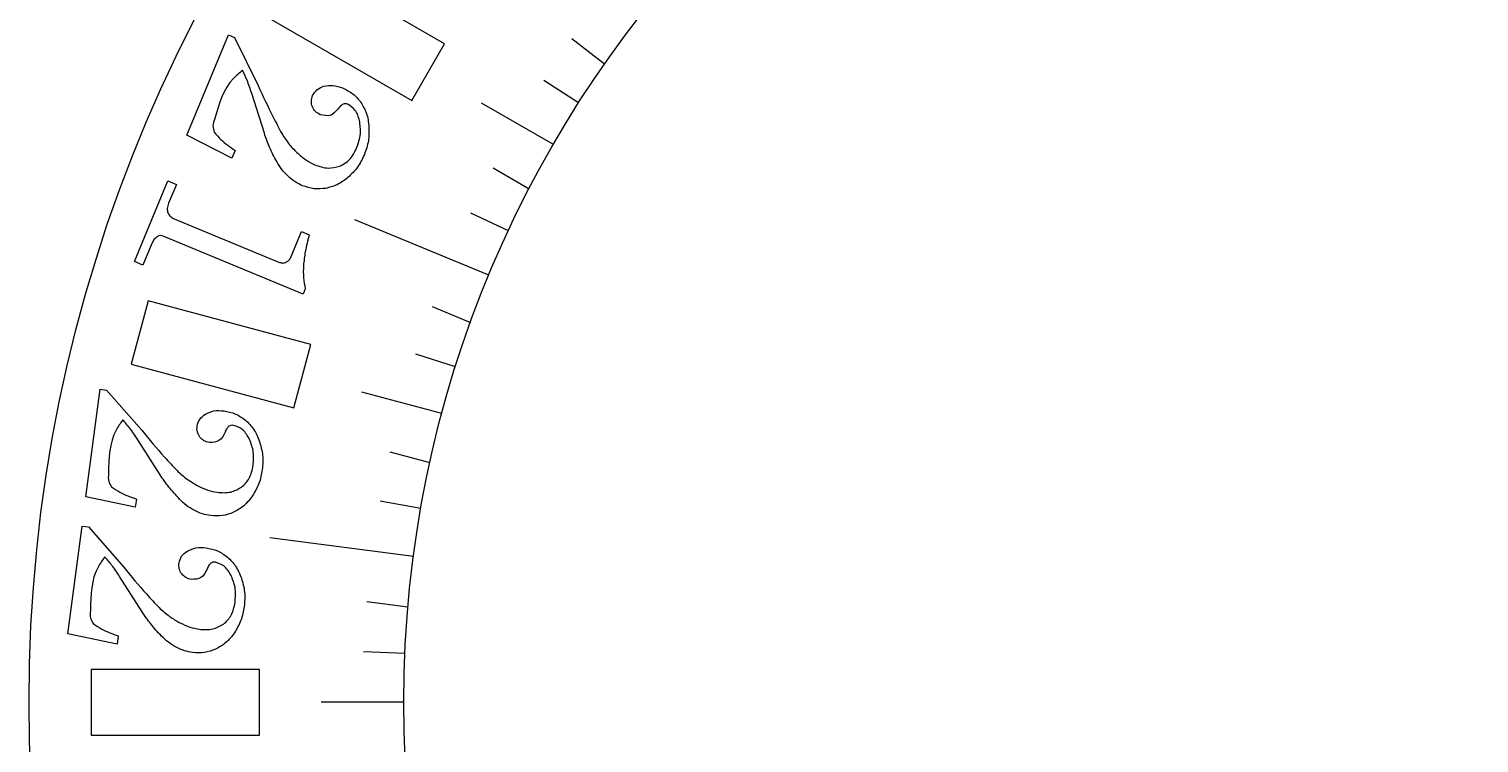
# Model space of a CAD drawing. Header units: millimetres. Extents: x -72 to 72, y -72 to 72.
# Drawn here: x -72 to -2, y -2 to 32.5 of the extents above; entities that cross this region are included whole.
import ezdxf

# ---------------------------------------------------------------- set-up
doc = ezdxf.new("R2010")
doc.units = ezdxf.units.MM
doc.layers.get('0').update_dxf_attribs({"linetype": 'CONTINUOUS'})

msp = doc.modelspace()

# ---------------------------------------------------------------- linework, layer by layer
for p, q in [((-64.396, 27.401), (-62.388, 32.249)), ((-62.388, 32.249), (-62.095, 32.128)), ((-62.095, 32.128), (-60.956, 29.811)), ((-45.803, 32.072), (-44.217, 30.854)), ((-45.472, 28.969), (-47.159, 30.043)), ((-60.653, 27.495), (-61.264, 29.42)), ((-46.692, 26.958), (-50.156, 28.958)), ((-62.222, 26.295), (-64.396, 27.401)), ((-62.067, 26.669), (-62.222, 26.295)), ((-49.598, 25.819), (-47.866, 24.819)), ((-66.926, 21.293), (-65.312, 25.19)), ((-65.312, 25.19), (-64.906, 25.022)), ((-64.906, 25.022), (-65.278, 24.123)), ((-65.019, 23.369), (-59.915, 21.255)), ((-49.811, 20.633), (-56.279, 23.311)), ((-48.864, 22.786), (-50.677, 23.631)), ((-58.779, 19.725), (-65.535, 22.524)), ((-59.357, 21.544), (-58.859, 22.746)), ((-58.859, 22.746), (-58.486, 22.591)), ((-66.085, 22.175), (-66.52, 21.124)), ((-66.52, 21.124), (-66.926, 21.293)), ((-58.675, 19.976), (-58.779, 19.725)), ((-52.543, 19.124), (-50.696, 18.359)), ((-51.42, 16.213), (-53.328, 16.814)), ((-69.277, 9.926), (-68.592, 15.128)), ((-68.592, 15.128), (-68.278, 15.087)), ((-68.278, 15.087), (-66.578, 13.143)), ((-52.078, 13.954), (-55.942, 14.99)), ((-65.686, 10.985), (-66.774, 12.686)), ((-54.59, 12.102), (-52.658, 11.585)), ((-66.891, 9.42), (-69.277, 9.926)), ((-66.838, 9.821), (-66.891, 9.42)), ((-53.096, 9.362), (-55.066, 9.71)), ((-70.148, 3.309), (-69.463, 8.511)), ((-69.463, 8.511), (-69.15, 8.47)), ((-69.15, 8.47), (-67.449, 6.526)), ((-53.454, 7.037), (-60.394, 7.951)), ((-66.557, 4.368), (-67.645, 6.069)), ((-55.703, 4.873), (-53.72, 4.612)), ((-67.762, 2.803), (-70.148, 3.309)), ((-67.709, 3.204), (-67.762, 2.803)), ((-53.864, 2.352), (-55.862, 2.439)), ((-53.916, 0), (-57.916, 0))]:
    msp.add_line(p, q)
for points in [[(-51.943, 31.822), (-58.984, 35.887), (-60.571, 33.138), (-53.53, 29.073)], [(-58.409, 17.294), (-66.262, 19.398), (-67.084, 16.332), (-59.231, 14.227)], [(-60.895, 1.588), (-69.025, 1.588), (-69.025, -1.588), (-60.895, -1.588)]]:
    msp.add_lwpolyline(points, close=True)
for radius in [72.025, 53.916]:
    msp.add_circle((0, 0), radius)
for points, knots in [([(-61.711, 30.53), (-61.865, 30.405), (-62.577, 29.832), (-62.84, 28.923), (-63.045, 28.212)], [0, 0, 0, 0, 0.0588581, 0.2713859, 0.2713859, 0.2713859, 0.2713859]), ([(-61.264, 29.42), (-61.334, 29.636), (-61.457, 30.017), (-61.634, 30.375), (-61.711, 30.53)], [0, 0, 0, 0, 0.0680958, 0.1198048, 0.1198048, 0.1198048, 0.1198048]), ([(-60.956, 29.811), (-60.72, 29.296), (-60.361, 28.51), (-59.954, 27.748), (-59.814, 27.486)], [0, 0, 0, 0, 0.1698767, 0.2591149, 0.2591149, 0.2591149, 0.2591149]), ([(-58.32, 29.315), (-58.26, 29.417), (-58.133, 29.633), (-57.898, 29.721), (-57.774, 29.768)], [0, 0, 0, 0, 0.03455083, 0.07284217, 0.07284217, 0.07284217, 0.07284217]), ([(-57.774, 29.768), (-57.63, 29.793), (-57.323, 29.847), (-57.029, 29.742), (-56.873, 29.686)], [0, 0, 0, 0, 0.04318291, 0.09191758, 0.09191758, 0.09191758, 0.09191758]), ([(-56.873, 29.686), (-56.698, 29.6), (-56.352, 29.43), (-56.108, 29.133), (-55.986, 28.986)], [0, 0, 0, 0, 0.0575716, 0.1141272, 0.1141272, 0.1141272, 0.1141272]), ([(-58.334, 28.769), (-58.359, 28.858), (-58.411, 29.041), (-58.351, 29.222), (-58.32, 29.315)], [0, 0, 0, 0, 0.02706008, 0.05575429, 0.05575429, 0.05575429, 0.05575429]), ([(-57.953, 28.395), (-58.037, 28.439), (-58.203, 28.524), (-58.291, 28.688), (-58.334, 28.769)], [0, 0, 0, 0, 0.02776965, 0.05452308, 0.05452308, 0.05452308, 0.05452308]), ([(-56.846, 28.907), (-56.884, 28.884), (-56.98, 28.825), (-57.047, 28.733), (-57.087, 28.678)], [0, 0, 0, 0, 0.01324609, 0.03358213, 0.03358213, 0.03358213, 0.03358213]), ([(-56.611, 28.893), (-56.653, 28.908), (-56.731, 28.936), (-56.81, 28.916), (-56.846, 28.907)], [0, 0, 0, 0, 0.01303054, 0.02400903, 0.02400903, 0.02400903, 0.02400903]), ([(-56.057, 28.118), (-56.111, 28.298), (-56.208, 28.623), (-56.487, 28.81), (-56.611, 28.893)], [0, 0, 0, 0, 0.05449299, 0.09796015, 0.09796015, 0.09796015, 0.09796015]), ([(-55.986, 28.986), (-55.886, 28.814), (-55.676, 28.453), (-55.626, 28.038), (-55.6, 27.82)], [0, 0, 0, 0, 0.0589312, 0.1239159, 0.1239159, 0.1239159, 0.1239159]), ([(-63.045, 28.212), (-63.091, 28.089), (-63.174, 27.869), (-63.104, 27.646), (-63.073, 27.547)], [0, 0, 0, 0, 0.03796887, 0.06825935, 0.06825935, 0.06825935, 0.06825935]), ([(-57.087, 28.678), (-57.209, 28.541), (-57.445, 28.278), (-57.787, 28.357), (-57.953, 28.395)], [0, 0, 0, 0, 0.05060925, 0.09781197, 0.09781197, 0.09781197, 0.09781197]), ([(-56.203, 26.77), (-56.119, 27.003), (-55.961, 27.442), (-56.027, 27.902), (-56.057, 28.118)], [0, 0, 0, 0, 0.072987, 0.1373837, 0.1373837, 0.1373837, 0.1373837]), ([(-63.073, 27.547), (-62.97, 27.427), (-62.676, 27.088), (-62.306, 26.833), (-62.067, 26.669)], [0, 0, 0, 0, 0.0474876, 0.1339977, 0.1339977, 0.1339977, 0.1339977]), ([(-60.059, 26.128), (-60.179, 26.356), (-60.41, 26.798), (-60.574, 27.268), (-60.653, 27.495)], [0, 0, 0, 0, 0.0773867, 0.1492624, 0.1492624, 0.1492624, 0.1492624]), ([(-59.814, 27.486), (-59.693, 27.3), (-59.465, 26.948), (-59.168, 26.653), (-59.027, 26.513)], [0, 0, 0, 0, 0.0661789, 0.1253825, 0.1253825, 0.1253825, 0.1253825]), ([(-55.6, 27.82), (-55.597, 27.59), (-55.59, 27.125), (-55.744, 26.687), (-55.822, 26.466)], [0, 0, 0, 0, 0.0686073, 0.1381907, 0.1381907, 0.1381907, 0.1381907]), ([(-57.009, 25.905), (-56.839, 26), (-56.479, 26.2), (-56.299, 26.573), (-56.203, 26.77)], [0, 0, 0, 0, 0.0568007, 0.1207745, 0.1207745, 0.1207745, 0.1207745]), ([(-59.509, 25.419), (-59.614, 25.524), (-59.827, 25.737), (-59.981, 25.996), (-60.059, 26.128)], [0, 0, 0, 0, 0.04442192, 0.0900314, 0.0900314, 0.0900314, 0.0900314]), ([(-59.027, 26.513), (-58.894, 26.399), (-58.643, 26.184), (-58.347, 26.039), (-58.209, 25.971)], [0, 0, 0, 0, 0.05252773, 0.09854347, 0.09854347, 0.09854347, 0.09854347]), ([(-58.209, 25.971), (-57.999, 25.897), (-57.604, 25.758), (-57.198, 25.858), (-57.009, 25.905)], [0, 0, 0, 0, 0.0651459, 0.1225383, 0.1225383, 0.1225383, 0.1225383]), ([(-55.822, 26.466), (-55.921, 26.258), (-56.118, 25.845), (-56.445, 25.525), (-56.607, 25.368)], [0, 0, 0, 0, 0.0687582, 0.1359702, 0.1359702, 0.1359702, 0.1359702]), ([(-58.81, 24.964), (-58.933, 25.023), (-59.187, 25.143), (-59.4, 25.325), (-59.509, 25.419)], [0, 0, 0, 0, 0.04089979, 0.08375489, 0.08375489, 0.08375489, 0.08375489]), ([(-56.607, 25.368), (-56.776, 25.235), (-57.102, 24.98), (-57.502, 24.88), (-57.694, 24.832)], [0, 0, 0, 0, 0.0637243, 0.1224407, 0.1224407, 0.1224407, 0.1224407]), ([(-57.694, 24.832), (-57.884, 24.814), (-58.265, 24.78), (-58.628, 24.902), (-58.81, 24.964)], [0, 0, 0, 0, 0.0566002, 0.1134363, 0.1134363, 0.1134363, 0.1134363]), ([(-65.278, 24.123), (-65.31, 24.038), (-65.369, 23.883), (-65.334, 23.723), (-65.318, 23.652)], [0, 0, 0, 0, 0.02675548, 0.04824991, 0.04824991, 0.04824991, 0.04824991]), ([(-65.318, 23.652), (-65.285, 23.592), (-65.216, 23.466), (-65.087, 23.403), (-65.019, 23.369)], [0, 0, 0, 0, 0.02005035, 0.04196494, 0.04196494, 0.04196494, 0.04196494]), ([(-65.812, 22.512), (-65.869, 22.469), (-65.987, 22.379), (-66.052, 22.245), (-66.085, 22.175)], [0, 0, 0, 0, 0.02102963, 0.04394215, 0.04394215, 0.04394215, 0.04394215]), ([(-65.535, 22.524), (-65.583, 22.539), (-65.678, 22.57), (-65.768, 22.531), (-65.812, 22.512)], [0, 0, 0, 0, 0.01479502, 0.02863678, 0.02863678, 0.02863678, 0.02863678]), ([(-58.486, 22.591), (-58.557, 22.32), (-58.686, 21.829), (-58.74, 21.325), (-58.765, 21.099)], [0, 0, 0, 0, 0.0840281, 0.1519513, 0.1519513, 0.1519513, 0.1519513]), ([(-59.915, 21.255), (-59.862, 21.24), (-59.755, 21.208), (-59.651, 21.249), (-59.598, 21.27)], [0, 0, 0, 0, 0.01603183, 0.03252809, 0.03252809, 0.03252809, 0.03252809]), ([(-59.598, 21.27), (-59.547, 21.302), (-59.441, 21.371), (-59.386, 21.485), (-59.357, 21.544)], [0, 0, 0, 0, 0.01771492, 0.03712669, 0.03712669, 0.03712669, 0.03712669]), ([(-58.765, 21.099), (-58.771, 20.905), (-58.782, 20.527), (-58.71, 20.156), (-58.675, 19.976)], [0, 0, 0, 0, 0.0581427, 0.1130159, 0.1130159, 0.1130159, 0.1130159]), ([(-63.494, 13.925), (-63.361, 13.987), (-63.078, 14.118), (-62.767, 14.093), (-62.602, 14.079)], [0, 0, 0, 0, 0.04318291, 0.09191758, 0.09191758, 0.09191758, 0.09191758]), ([(-62.602, 14.079), (-62.411, 14.042), (-62.033, 13.967), (-61.72, 13.744), (-61.564, 13.633)], [0, 0, 0, 0, 0.0575716, 0.1141272, 0.1141272, 0.1141272, 0.1141272]), ([(-67.494, 13.642), (-67.61, 13.482), (-68.149, 12.744), (-68.168, 11.799), (-68.182, 11.058)], [0, 0, 0, 0, 0.0588581, 0.2713859, 0.2713859, 0.2713859, 0.2713859]), ([(-66.774, 12.686), (-66.898, 12.877), (-67.115, 13.213), (-67.379, 13.513), (-67.494, 13.642)], [0, 0, 0, 0, 0.0680958, 0.1198048, 0.1198048, 0.1198048, 0.1198048]), ([(-63.776, 12.816), (-63.823, 12.895), (-63.92, 13.058), (-63.909, 13.249), (-63.904, 13.347)], [0, 0, 0, 0, 0.02706008, 0.05575429, 0.05575429, 0.05575429, 0.05575429]), ([(-63.904, 13.347), (-63.872, 13.461), (-63.805, 13.702), (-63.601, 13.848), (-63.494, 13.925)], [0, 0, 0, 0, 0.03455083, 0.07284217, 0.07284217, 0.07284217, 0.07284217]), ([(-62.375, 13.334), (-62.405, 13.302), (-62.482, 13.22), (-62.523, 13.114), (-62.548, 13.05)], [0, 0, 0, 0, 0.01324609, 0.03358213, 0.03358213, 0.03358213, 0.03358213]), ([(-62.144, 13.381), (-62.188, 13.385), (-62.27, 13.392), (-62.342, 13.353), (-62.375, 13.334)], [0, 0, 0, 0, 0.01303054, 0.02400903, 0.02400903, 0.02400903, 0.02400903]), ([(-61.408, 12.776), (-61.507, 12.936), (-61.684, 13.225), (-62.003, 13.333), (-62.144, 13.381)], [0, 0, 0, 0, 0.05449299, 0.09796015, 0.09796015, 0.09796015, 0.09796015]), ([(-61.564, 13.633), (-61.423, 13.493), (-61.127, 13.199), (-60.971, 12.811), (-60.89, 12.607)], [0, 0, 0, 0, 0.0589312, 0.1239159, 0.1239159, 0.1239159, 0.1239159]), ([(-66.578, 13.143), (-66.217, 12.707), (-65.666, 12.041), (-65.076, 11.41), (-64.873, 11.193)], [0, 0, 0, 0, 0.1698767, 0.2591149, 0.2591149, 0.2591149, 0.2591149]), ([(-63.311, 12.553), (-63.404, 12.573), (-63.586, 12.613), (-63.713, 12.749), (-63.776, 12.816)], [0, 0, 0, 0, 0.02776965, 0.05452308, 0.05452308, 0.05452308, 0.05452308]), ([(-62.548, 13.05), (-62.631, 12.887), (-62.79, 12.571), (-63.141, 12.559), (-63.311, 12.553)], [0, 0, 0, 0, 0.05060925, 0.09781197, 0.09781197, 0.09781197, 0.09781197]), ([(-61.2, 11.436), (-61.179, 11.683), (-61.14, 12.148), (-61.323, 12.575), (-61.408, 12.776)], [0, 0, 0, 0, 0.072987, 0.1373837, 0.1373837, 0.1373837, 0.1373837]), ([(-60.89, 12.607), (-60.827, 12.385), (-60.7, 11.938), (-60.735, 11.475), (-60.753, 11.242)], [0, 0, 0, 0, 0.0686073, 0.1381907, 0.1381907, 0.1381907, 0.1381907]), ([(-61.754, 10.392), (-61.615, 10.527), (-61.319, 10.815), (-61.241, 11.221), (-61.2, 11.436)], [0, 0, 0, 0, 0.0568007, 0.1207745, 0.1207745, 0.1207745, 0.1207745]), ([(-60.753, 11.242), (-60.795, 11.014), (-60.879, 10.565), (-61.112, 10.172), (-61.227, 9.977)], [0, 0, 0, 0, 0.0687582, 0.1359702, 0.1359702, 0.1359702, 0.1359702]), ([(-68.182, 11.058), (-68.195, 10.928), (-68.218, 10.694), (-68.093, 10.496), (-68.037, 10.409)], [0, 0, 0, 0, 0.03796887, 0.06825935, 0.06825935, 0.06825935, 0.06825935]), ([(-64.758, 9.818), (-64.934, 10.008), (-65.271, 10.374), (-65.551, 10.786), (-65.686, 10.985)], [0, 0, 0, 0, 0.0773867, 0.1492624, 0.1492624, 0.1492624, 0.1492624]), ([(-64.873, 11.193), (-64.708, 11.045), (-64.397, 10.764), (-64.033, 10.556), (-63.862, 10.457)], [0, 0, 0, 0, 0.0661789, 0.1253825, 0.1253825, 0.1253825, 0.1253825]), ([(-68.037, 10.409), (-67.906, 10.32), (-67.535, 10.068), (-67.112, 9.918), (-66.838, 9.821)], [0, 0, 0, 0, 0.0474876, 0.1339977, 0.1339977, 0.1339977, 0.1339977]), ([(-64.044, 9.275), (-64.172, 9.35), (-64.433, 9.501), (-64.649, 9.711), (-64.758, 9.818)], [0, 0, 0, 0, 0.04442192, 0.0900314, 0.0900314, 0.0900314, 0.0900314]), ([(-63.862, 10.457), (-63.703, 10.381), (-63.405, 10.239), (-63.082, 10.175), (-62.93, 10.145)], [0, 0, 0, 0, 0.05252773, 0.09854347, 0.09854347, 0.09854347, 0.09854347]), ([(-62.93, 10.145), (-62.708, 10.128), (-62.291, 10.096), (-61.925, 10.298), (-61.754, 10.392)], [0, 0, 0, 0, 0.0651459, 0.1225383, 0.1225383, 0.1225383, 0.1225383]), ([(-61.227, 9.977), (-61.356, 9.805), (-61.605, 9.475), (-61.966, 9.275), (-62.139, 9.178)], [0, 0, 0, 0, 0.0637243, 0.1224407, 0.1224407, 0.1224407, 0.1224407]), ([(-63.25, 9.017), (-63.385, 9.042), (-63.661, 9.093), (-63.914, 9.213), (-64.044, 9.275)], [0, 0, 0, 0, 0.04089979, 0.08375489, 0.08375489, 0.08375489, 0.08375489]), ([(-62.139, 9.178), (-62.318, 9.112), (-62.677, 8.98), (-63.059, 9.005), (-63.25, 9.017)], [0, 0, 0, 0, 0.0566002, 0.1134363, 0.1134363, 0.1134363, 0.1134363]), ([(-68.365, 7.026), (-68.481, 6.866), (-69.02, 6.127), (-69.039, 5.182), (-69.054, 4.441)], [0, 0, 0, 0, 0.0588581, 0.2713859, 0.2713859, 0.2713859, 0.2713859]), ([(-67.645, 6.069), (-67.769, 6.26), (-67.986, 6.596), (-68.251, 6.896), (-68.365, 7.026)], [0, 0, 0, 0, 0.0680959, 0.1198048, 0.1198048, 0.1198048, 0.1198048]), ([(-64.775, 6.73), (-64.743, 6.844), (-64.677, 7.085), (-64.472, 7.232), (-64.365, 7.308)], [0, 0, 0, 0, 0.03455088, 0.07284219, 0.07284219, 0.07284219, 0.07284219]), ([(-64.365, 7.308), (-64.232, 7.37), (-63.949, 7.501), (-63.638, 7.476), (-63.473, 7.463)], [0, 0, 0, 0, 0.04318289, 0.09191756, 0.09191756, 0.09191756, 0.09191756]), ([(-63.473, 7.463), (-63.282, 7.425), (-62.904, 7.351), (-62.591, 7.127), (-62.435, 7.016)], [0, 0, 0, 0, 0.0575716, 0.1141272, 0.1141272, 0.1141272, 0.1141272]), ([(-62.435, 7.016), (-62.294, 6.876), (-61.998, 6.582), (-61.842, 6.194), (-61.761, 5.99)], [0, 0, 0, 0, 0.0589312, 0.1239158, 0.1239158, 0.1239158, 0.1239158]), ([(-67.449, 6.526), (-67.088, 6.09), (-66.537, 5.424), (-65.947, 4.794), (-65.744, 4.576)], [0, 0, 0, 0, 0.1698768, 0.2591149, 0.2591149, 0.2591149, 0.2591149]), ([(-64.647, 6.199), (-64.694, 6.278), (-64.792, 6.442), (-64.781, 6.632), (-64.775, 6.73)], [0, 0, 0, 0, 0.02706011, 0.05575428, 0.05575428, 0.05575428, 0.05575428]), ([(-63.419, 6.433), (-63.502, 6.27), (-63.661, 5.955), (-64.012, 5.943), (-64.182, 5.937)], [0, 0, 0, 0, 0.05060926, 0.09781197, 0.09781197, 0.09781197, 0.09781197]), ([(-63.246, 6.718), (-63.276, 6.685), (-63.353, 6.603), (-63.394, 6.497), (-63.419, 6.433)], [0, 0, 0, 0, 0.01324607, 0.03358213, 0.03358213, 0.03358213, 0.03358213]), ([(-63.015, 6.764), (-63.06, 6.768), (-63.141, 6.775), (-63.213, 6.736), (-63.246, 6.718)], [0, 0, 0, 0, 0.01303054, 0.02400902, 0.02400902, 0.02400902, 0.02400902]), ([(-62.279, 6.159), (-62.378, 6.32), (-62.556, 6.608), (-62.874, 6.716), (-63.015, 6.764)], [0, 0, 0, 0, 0.05449299, 0.09796014, 0.09796014, 0.09796014, 0.09796014]), ([(-64.182, 5.937), (-64.275, 5.957), (-64.457, 5.996), (-64.584, 6.132), (-64.647, 6.199)], [0, 0, 0, 0, 0.02776965, 0.05452305, 0.05452305, 0.05452305, 0.05452305]), ([(-62.071, 4.82), (-62.051, 5.066), (-62.011, 5.531), (-62.194, 5.959), (-62.279, 6.159)], [0, 0, 0, 0, 0.072987, 0.1373837, 0.1373837, 0.1373837, 0.1373837]), ([(-61.761, 5.99), (-61.698, 5.768), (-61.571, 5.322), (-61.606, 4.858), (-61.624, 4.625)], [0, 0, 0, 0, 0.0686073, 0.1381907, 0.1381907, 0.1381907, 0.1381907]), ([(-69.054, 4.441), (-69.066, 4.311), (-69.089, 4.077), (-68.964, 3.879), (-68.909, 3.792)], [0, 0, 0, 0, 0.03796887, 0.06825935, 0.06825935, 0.06825935, 0.06825935]), ([(-65.63, 3.201), (-65.805, 3.391), (-66.142, 3.757), (-66.423, 4.169), (-66.557, 4.368)], [0, 0, 0, 0, 0.0773868, 0.1492625, 0.1492625, 0.1492625, 0.1492625]), ([(-65.744, 4.576), (-65.58, 4.428), (-65.268, 4.147), (-64.904, 3.939), (-64.733, 3.84)], [0, 0, 0, 0, 0.0661789, 0.1253825, 0.1253825, 0.1253825, 0.1253825]), ([(-62.625, 3.776), (-62.486, 3.911), (-62.19, 4.198), (-62.113, 4.604), (-62.071, 4.82)], [0, 0, 0, 0, 0.0568007, 0.1207745, 0.1207745, 0.1207745, 0.1207745]), ([(-61.624, 4.625), (-61.666, 4.398), (-61.75, 3.948), (-61.983, 3.555), (-62.098, 3.36)], [0, 0, 0, 0, 0.0687582, 0.1359701, 0.1359701, 0.1359701, 0.1359701]), ([(-68.909, 3.792), (-68.777, 3.703), (-68.406, 3.451), (-67.983, 3.301), (-67.709, 3.204)], [0, 0, 0, 0, 0.0474876, 0.1339977, 0.1339977, 0.1339977, 0.1339977]), ([(-64.733, 3.84), (-64.574, 3.764), (-64.276, 3.622), (-63.953, 3.558), (-63.802, 3.529)], [0, 0, 0, 0, 0.05252771, 0.09854345, 0.09854345, 0.09854345, 0.09854345]), ([(-63.802, 3.529), (-63.58, 3.511), (-63.162, 3.479), (-62.797, 3.681), (-62.625, 3.776)], [0, 0, 0, 0, 0.0651459, 0.1225383, 0.1225383, 0.1225383, 0.1225383]), ([(-64.915, 2.658), (-65.044, 2.733), (-65.304, 2.884), (-65.52, 3.095), (-65.63, 3.201)], [0, 0, 0, 0, 0.04442195, 0.0900314, 0.0900314, 0.0900314, 0.0900314]), ([(-62.098, 3.36), (-62.227, 3.189), (-62.476, 2.858), (-62.837, 2.658), (-63.01, 2.562)], [0, 0, 0, 0, 0.0637243, 0.1224408, 0.1224408, 0.1224408, 0.1224408]), ([(-64.121, 2.401), (-64.256, 2.425), (-64.532, 2.476), (-64.785, 2.597), (-64.915, 2.658)], [0, 0, 0, 0, 0.04089979, 0.08375489, 0.08375489, 0.08375489, 0.08375489]), ([(-63.01, 2.562), (-63.189, 2.496), (-63.548, 2.363), (-63.93, 2.388), (-64.121, 2.401)], [0, 0, 0, 0, 0.0566002, 0.1134363, 0.1134363, 0.1134363, 0.1134363])]:
    msp.add_open_spline(points, degree=3, knots=knots)

doc.saveas('drawing.dxf')
